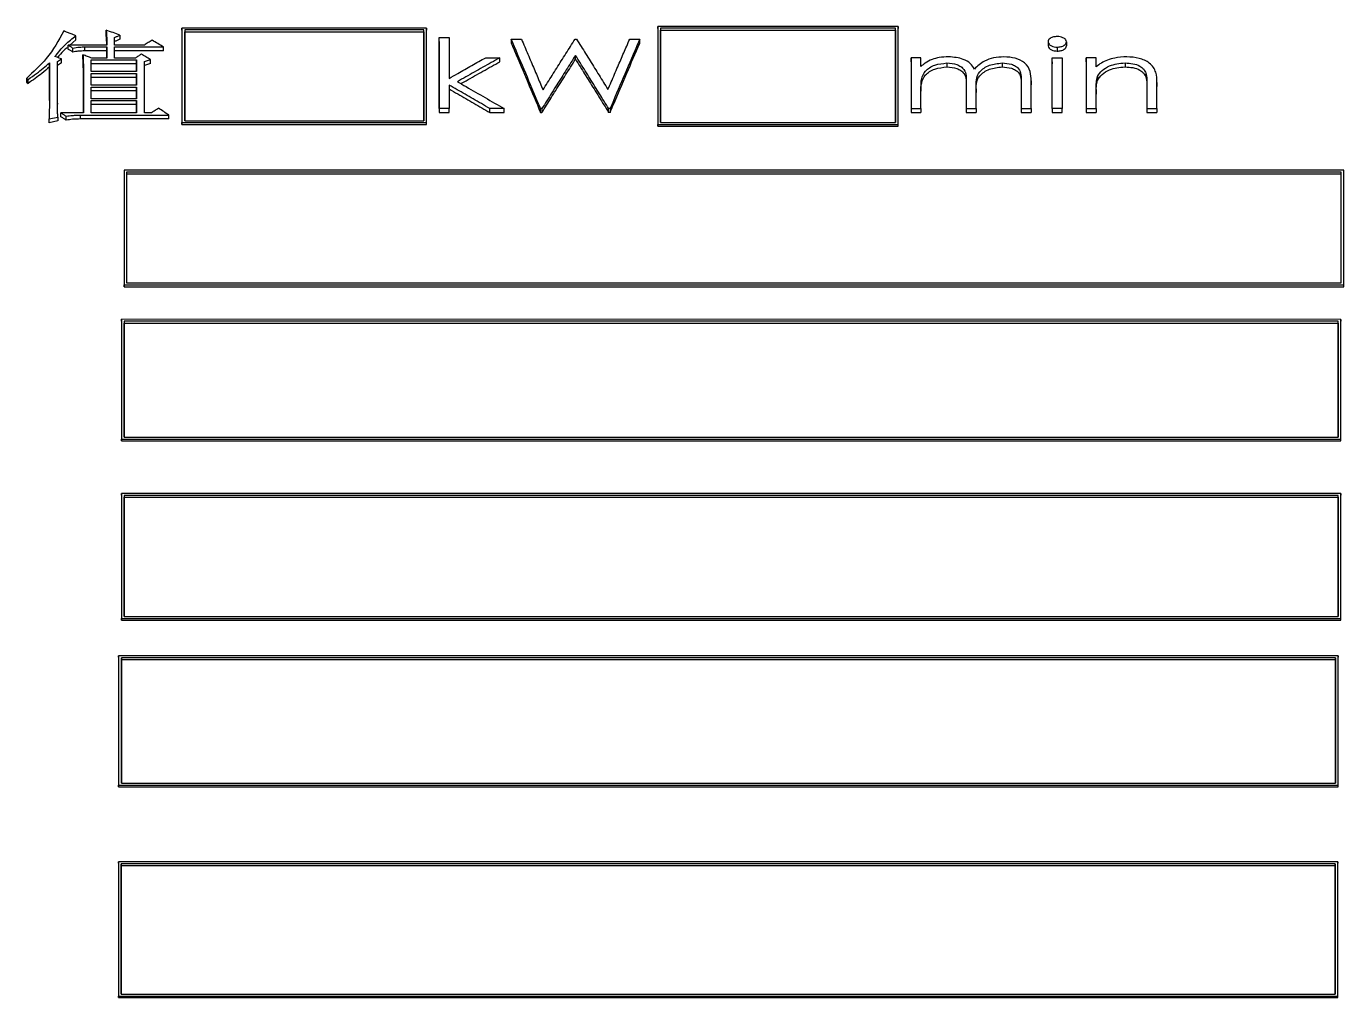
# Model space of a CAD drawing. Header units: millimetres. Extents: x 2687 to 4367, y 1046 to 2234.
# Drawn here: x 3066.66 to 3090.56, y 2014.07 to 2031.69 of the extents above; entities that cross this region are included whole.
import ezdxf

# ---------------------------------------------------------------- set-up
doc = ezdxf.new("R2010")
doc.units = ezdxf.units.MM

msp = doc.modelspace()

# ---------------------------------------------------------------- linework, layer by layer
at = {"color": 7, "linetype": 'Continuous', "lineweight": 25}
for p, q in [((3067.553, 2031.446), (3067.553, 2031.519)), ((3068.105, 2031.547), (3068.105, 2031.62)), ((3068.257, 2031.35), (3068.257, 2031.485)), ((3068.354, 2031.532), (3068.354, 2031.46)), ((3069.479, 2031.622), (3069.479, 2031.659)), ((3069.479, 2031.659), (3069.479, 2029.944)), ((3073.92, 2031.659), (3069.479, 2031.659)), ((3069.479, 2031.622), (3069.479, 2029.908)), ((3073.87, 2031.628), (3069.529, 2031.628)), ((3069.529, 2031.628), (3069.529, 2029.976)), ((3069.529, 2029.976), (3069.529, 2031.592)), ((3069.529, 2031.592), (3073.87, 2031.592)), ((3073.87, 2029.976), (3073.87, 2031.628)), ((3073.87, 2031.592), (3073.87, 2031.628)), ((3073.87, 2031.592), (3073.87, 2029.976)), ((3073.92, 2029.944), (3073.92, 2031.659)), ((3073.92, 2031.659), (3073.92, 2031.622)), ((3073.92, 2029.908), (3073.92, 2031.622)), ((3074.148, 2030.197), (3074.148, 2031.489)), ((3074.148, 2031.417), (3074.148, 2031.489)), ((3074.148, 2031.489), (3074.327, 2031.489)), ((3074.327, 2031.489), (3074.327, 2030.746)), ((3078.116, 2031.653), (3078.116, 2031.69)), ((3078.116, 2031.69), (3078.116, 2029.912)), ((3082.479, 2031.69), (3078.116, 2031.69)), ((3078.116, 2031.653), (3078.116, 2029.876)), ((3082.429, 2031.659), (3078.166, 2031.659)), ((3078.166, 2031.659), (3078.166, 2029.944)), ((3078.166, 2029.944), (3078.166, 2031.623)), ((3078.166, 2031.623), (3082.429, 2031.623)), ((3082.429, 2029.944), (3082.429, 2031.659)), ((3082.429, 2031.623), (3082.429, 2031.659)), ((3082.429, 2031.623), (3082.429, 2029.944)), ((3082.479, 2029.912), (3082.479, 2031.69)), ((3082.479, 2031.69), (3082.479, 2031.653)), ((3082.479, 2029.876), (3082.479, 2031.653)), ((3068.116, 2031.35), (3067.413, 2031.35)), ((3067.413, 2031.278), (3067.413, 2031.35)), ((3067.553, 2031.446), (3067.447, 2031.35)), ((3067.499, 2031.224), (3067.499, 2031.296)), ((3067.716, 2031.317), (3068.116, 2031.317)), ((3067.716, 2031.244), (3067.716, 2031.317)), ((3068.116, 2031.244), (3067.716, 2031.244)), ((3068.116, 2031.317), (3068.116, 2031.114)), ((3068.116, 2031.244), (3068.116, 2031.317)), ((3068.116, 2031.114), (3068.116, 2031.244)), ((3068.797, 2031.35), (3068.257, 2031.35)), ((3068.257, 2031.317), (3069.144, 2031.317)), ((3068.257, 2031.114), (3068.257, 2031.317)), ((3069.144, 2031.244), (3068.257, 2031.244)), ((3069.144, 2031.244), (3069.144, 2031.317)), ((3074.148, 2031.417), (3074.148, 2030.126)), ((3075.456, 2031.457), (3075.456, 2031.385)), ((3075.456, 2031.457), (3075.641, 2031.457)), ((3076.615, 2031.457), (3076.641, 2031.457)), ((3077.606, 2031.457), (3077.789, 2031.457)), ((3077.789, 2031.385), (3077.789, 2031.457)), ((3085.199, 2031.409), (3085.199, 2031.336)), ((3085.365, 2031.313), (3085.365, 2031.241)), ((3085.533, 2031.409), (3085.533, 2031.336)), ((3067.077, 2031.026), (3067.077, 2030.342)), ((3067.077, 2030.953), (3067.077, 2031.026)), ((3067.218, 2031.053), (3067.294, 2031.1)), ((3067.218, 2030.37), (3067.218, 2031.053)), ((3067.294, 2031.028), (3067.218, 2030.981)), ((3067.294, 2031.028), (3067.294, 2031.1)), ((3067.683, 2031.102), (3067.683, 2031.175)), ((3067.835, 2031.08), (3068.657, 2031.08)), ((3067.835, 2030.869), (3067.835, 2031.08)), ((3068.657, 2031.008), (3067.835, 2031.008)), ((3068.116, 2031.114), (3067.846, 2031.114)), ((3068.635, 2031.114), (3068.257, 2031.114)), ((3068.657, 2031.08), (3068.657, 2030.869)), ((3068.657, 2031.008), (3068.657, 2031.08)), ((3068.657, 2030.869), (3068.657, 2031.008)), ((3068.797, 2030.121), (3068.797, 2031.053)), ((3068.906, 2031.014), (3068.797, 2030.981)), ((3068.906, 2031.014), (3068.906, 2031.087)), ((3074.993, 2031.121), (3075.251, 2031.121)), ((3075.251, 2031.049), (3075.251, 2031.121)), ((3076.622, 2031.092), (3076.622, 2031.164)), ((3082.712, 2031.121), (3082.712, 2030.197)), ((3082.712, 2031.049), (3082.712, 2031.121)), ((3082.892, 2031.121), (3082.712, 2031.121)), ((3082.712, 2031.049), (3082.712, 2030.126)), ((3082.892, 2030.962), (3082.892, 2031.121)), ((3083.364, 2031.025), (3083.364, 2030.953)), ((3084.366, 2031.025), (3084.366, 2030.953)), ((3085.276, 2030.197), (3085.276, 2031.121)), ((3085.276, 2031.049), (3085.276, 2031.121)), ((3085.276, 2031.121), (3085.456, 2031.121)), ((3085.276, 2031.049), (3085.276, 2031.007)), ((3085.456, 2031.121), (3085.456, 2030.197)), ((3085.892, 2031.121), (3085.892, 2030.197)), ((3085.892, 2031.049), (3085.892, 2031.121)), ((3086.071, 2031.121), (3085.892, 2031.121)), ((3085.892, 2031.049), (3085.892, 2030.126)), ((3086.071, 2030.956), (3086.071, 2031.121)), ((3086.596, 2031.025), (3086.596, 2030.953)), ((3067.077, 2030.342), (3067.077, 2030.953)), ((3067.694, 2030.89), (3067.694, 2030.121)), ((3067.694, 2030.818), (3067.694, 2030.89)), ((3067.694, 2030.121), (3067.694, 2030.818)), ((3068.657, 2030.869), (3067.835, 2030.869)), ((3067.835, 2030.835), (3068.657, 2030.835)), ((3067.835, 2030.623), (3067.835, 2030.835)), ((3068.657, 2030.763), (3067.835, 2030.763)), ((3068.657, 2030.835), (3068.657, 2030.623)), ((3068.657, 2030.763), (3068.657, 2030.835)), ((3068.657, 2030.623), (3068.657, 2030.763)), ((3086.099, 2030.781), (3086.099, 2030.709)), ((3086.973, 2030.844), (3086.973, 2030.772)), ((3066.656, 2030.746), (3066.688, 2030.726)), ((3066.656, 2030.746), (3066.656, 2030.675)), ((3066.656, 2030.675), (3066.688, 2030.654)), ((3066.688, 2030.654), (3066.688, 2030.726)), ((3068.657, 2030.623), (3067.835, 2030.623)), ((3067.835, 2030.589), (3068.657, 2030.589)), ((3067.835, 2030.376), (3067.835, 2030.589)), ((3068.657, 2030.589), (3068.657, 2030.376)), ((3068.657, 2030.518), (3068.657, 2030.589)), ((3074.327, 2030.625), (3074.327, 2030.197)), ((3082.892, 2030.197), (3082.892, 2030.588)), ((3082.892, 2030.588), (3082.892, 2030.516)), ((3083.712, 2030.669), (3083.712, 2030.197)), ((3083.712, 2030.669), (3083.712, 2030.597)), ((3083.712, 2030.597), (3083.712, 2030.126)), ((3083.892, 2030.197), (3083.892, 2030.559)), ((3083.892, 2030.559), (3083.892, 2030.487)), ((3084.712, 2030.7), (3084.712, 2030.197)), ((3084.712, 2030.7), (3084.712, 2030.629)), ((3084.712, 2030.629), (3084.712, 2030.126)), ((3084.892, 2030.197), (3084.892, 2030.7)), ((3084.892, 2030.7), (3084.892, 2030.628)), ((3086.071, 2030.542), (3086.071, 2030.471)), ((3086.071, 2030.197), (3086.071, 2030.533)), ((3086.071, 2030.533), (3086.071, 2030.462)), ((3086.994, 2030.634), (3086.994, 2030.197)), ((3086.994, 2030.634), (3086.994, 2030.562)), ((3086.994, 2030.562), (3086.994, 2030.126)), ((3087.174, 2030.608), (3087.174, 2030.679)), ((3087.174, 2030.197), (3087.174, 2030.671)), ((3087.174, 2030.671), (3087.174, 2030.599)), ((3067.218, 2030.298), (3067.218, 2030.279)), ((3068.657, 2030.518), (3067.835, 2030.518)), ((3068.657, 2030.376), (3067.835, 2030.376)), ((3067.835, 2030.342), (3068.657, 2030.342)), ((3067.835, 2030.121), (3067.835, 2030.342)), ((3068.657, 2030.376), (3068.657, 2030.518)), ((3068.657, 2030.342), (3068.657, 2030.121)), ((3068.657, 2030.271), (3068.657, 2030.342)), ((3067.067, 2030.011), (3067.229, 2030.045)), ((3067.229, 2030.045), (3067.229, 2029.975)), ((3067.694, 2030.121), (3067.283, 2030.121)), ((3067.283, 2030.051), (3067.283, 2030.121)), ((3067.38, 2029.988), (3067.38, 2030.059)), ((3067.64, 2030.009), (3067.64, 2030.08)), ((3068.657, 2030.271), (3067.835, 2030.271)), ((3068.657, 2030.121), (3067.835, 2030.121)), ((3068.657, 2030.121), (3068.657, 2030.271)), ((3068.927, 2030.121), (3068.797, 2030.121)), ((3069.241, 2030.009), (3069.241, 2030.08)), ((3074.148, 2030.197), (3074.148, 2030.126)), ((3074.327, 2030.197), (3074.148, 2030.197)), ((3074.148, 2030.126), (3074.327, 2030.126)), ((3074.327, 2030.126), (3074.327, 2030.197)), ((3075.07, 2030.126), (3075.07, 2030.197)), ((3075.328, 2030.197), (3075.07, 2030.197)), ((3075.07, 2030.126), (3075.328, 2030.126)), ((3075.328, 2030.126), (3075.328, 2030.197)), ((3075.988, 2030.126), (3075.988, 2030.197)), ((3076.013, 2030.197), (3075.988, 2030.197)), ((3075.988, 2030.126), (3076.013, 2030.126)), ((3076.013, 2030.197), (3076.013, 2030.126)), ((3077.224, 2030.126), (3077.224, 2030.197)), ((3077.25, 2030.197), (3077.224, 2030.197)), ((3077.25, 2030.126), (3077.224, 2030.126)), ((3077.25, 2030.197), (3077.25, 2030.126)), ((3082.712, 2030.197), (3082.712, 2030.126)), ((3082.712, 2030.197), (3082.892, 2030.197)), ((3082.712, 2030.126), (3082.892, 2030.126)), ((3082.892, 2030.197), (3082.892, 2030.126)), ((3083.712, 2030.197), (3083.712, 2030.126)), ((3083.712, 2030.197), (3083.892, 2030.197)), ((3083.712, 2030.126), (3083.892, 2030.126)), ((3083.892, 2030.197), (3083.892, 2030.126)), ((3084.712, 2030.197), (3084.712, 2030.126)), ((3084.712, 2030.197), (3084.892, 2030.197)), ((3084.712, 2030.126), (3084.892, 2030.126)), ((3084.892, 2030.197), (3084.892, 2030.126)), ((3085.276, 2030.197), (3085.276, 2030.126)), ((3085.456, 2030.197), (3085.276, 2030.197)), ((3085.276, 2030.175), (3085.276, 2030.126)), ((3085.276, 2030.126), (3085.456, 2030.126)), ((3085.456, 2030.126), (3085.456, 2030.197)), ((3085.892, 2030.197), (3085.892, 2030.126)), ((3085.892, 2030.197), (3086.071, 2030.197)), ((3085.892, 2030.126), (3086.071, 2030.126)), ((3086.071, 2030.197), (3086.071, 2030.126)), ((3086.994, 2030.197), (3086.994, 2030.126)), ((3086.994, 2030.197), (3087.174, 2030.197)), ((3086.994, 2030.126), (3087.174, 2030.126)), ((3087.174, 2030.197), (3087.174, 2030.126)), ((3067.067, 2029.94), (3067.067, 2030.011)), ((3067.229, 2029.975), (3067.067, 2029.94)), ((3069.241, 2030.009), (3067.64, 2030.009)), ((3069.479, 2029.908), (3069.479, 2029.944)), ((3069.479, 2029.944), (3073.92, 2029.944)), ((3069.479, 2029.908), (3073.92, 2029.908)), ((3069.529, 2029.976), (3073.87, 2029.976)), ((3073.92, 2029.908), (3073.92, 2029.944)), ((3078.116, 2029.876), (3078.116, 2029.912)), ((3078.116, 2029.912), (3082.479, 2029.912)), ((3078.116, 2029.876), (3082.479, 2029.876)), ((3078.166, 2029.944), (3082.429, 2029.944)), ((3082.479, 2029.876), (3082.479, 2029.912)), ((3068.431, 2029.081), (3068.431, 2029.045)), ((3090.564, 2029.08), (3068.431, 2029.081)), ((3068.481, 2029.048), (3090.514, 2029.048)), ((3068.481, 2029.013), (3090.514, 2029.013)), ((3090.514, 2029.048), (3090.514, 2029.013)), ((3090.564, 2029.045), (3090.564, 2029.08)), ((3090.564, 2026.964), (3090.564, 2029.045)), ((3068.431, 2028.006), (3068.431, 2027.347)), ((3068.431, 2027.253), (3068.431, 2026.964)), ((3068.431, 2026.964), (3068.431, 2026.998)), ((3068.431, 2026.998), (3090.564, 2026.998)), ((3068.431, 2026.964), (3090.564, 2026.964)), ((3090.514, 2027.031), (3068.481, 2027.031)), ((3090.564, 2026.964), (3090.564, 2026.998)), ((3068.381, 2026.34), (3068.381, 2026.374)), ((3090.514, 2026.373), (3068.381, 2026.374)), ((3090.464, 2026.339), (3068.431, 2026.34)), ((3068.431, 2026.34), (3068.431, 2026.307)), ((3068.431, 2026.307), (3090.464, 2026.306)), ((3090.464, 2026.306), (3090.464, 2026.339)), ((3090.514, 2026.373), (3090.514, 2026.34)), ((3090.514, 2024.168), (3090.514, 2026.34)), ((3068.381, 2024.469), (3068.381, 2024.168)), ((3068.381, 2024.168), (3068.381, 2024.2)), ((3068.381, 2024.2), (3090.514, 2024.2)), ((3068.381, 2024.168), (3090.514, 2024.168)), ((3068.431, 2024.235), (3090.464, 2024.235)), ((3090.514, 2024.168), (3090.514, 2024.2)), ((3090.514, 2023.215), (3068.381, 2023.215)), ((3068.381, 2023.185), (3068.381, 2023.215)), ((3090.464, 2023.18), (3068.431, 2023.18)), ((3068.431, 2023.18), (3068.431, 2023.149)), ((3068.431, 2023.149), (3090.464, 2023.149)), ((3090.464, 2023.149), (3090.464, 2023.18)), ((3090.514, 2023.215), (3090.514, 2023.185)), ((3090.514, 2020.917), (3090.514, 2023.185)), ((3068.381, 2021.231), (3068.381, 2020.917)), ((3068.431, 2020.983), (3090.464, 2020.983)), ((3068.381, 2020.947), (3090.514, 2020.946)), ((3068.381, 2020.917), (3068.381, 2020.947)), ((3068.381, 2020.917), (3090.514, 2020.917)), ((3090.514, 2020.917), (3090.514, 2020.946)), ((3090.464, 2020.269), (3068.331, 2020.269)), ((3068.331, 2020.241), (3068.331, 2020.269)), ((3068.331, 2020.241), (3068.331, 2017.893)), ((3090.464, 2020.269), (3090.464, 2020.241)), ((3090.464, 2018.502), (3090.464, 2020.241)), ((3090.414, 2020.233), (3068.381, 2020.233)), ((3068.381, 2020.204), (3068.381, 2020.233)), ((3068.381, 2020.204), (3090.414, 2020.204)), ((3090.414, 2020.233), (3090.414, 2020.204)), ((3090.464, 2017.893), (3090.464, 2018.314)), ((3068.331, 2017.921), (3090.464, 2017.921)), ((3068.331, 2017.893), (3068.331, 2017.921)), ((3068.331, 2017.893), (3090.464, 2017.893)), ((3068.381, 2017.958), (3090.414, 2017.958)), ((3090.464, 2017.893), (3090.464, 2017.921)), ((3090.459, 2016.53), (3068.326, 2016.53)), ((3068.326, 2016.503), (3068.326, 2016.53)), ((3068.326, 2016.503), (3068.326, 2014.066)), ((3090.409, 2016.492), (3068.376, 2016.492)), ((3068.376, 2016.465), (3068.376, 2016.492)), ((3068.376, 2016.465), (3090.409, 2016.465)), ((3090.409, 2016.492), (3090.409, 2016.465)), ((3090.459, 2016.53), (3090.459, 2016.503)), ((3090.459, 2014.066), (3090.459, 2016.503)), ((3068.326, 2014.091), (3090.459, 2014.091)), ((3068.326, 2014.066), (3068.326, 2014.091)), ((3068.326, 2014.066), (3090.459, 2014.066)), ((3068.376, 2014.13), (3090.409, 2014.13)), ((3090.459, 2014.066), (3090.459, 2014.091))]:
    msp.add_line(p, q, dxfattribs=at)
at = {"color": 7, "linetype": 'Continuous', "lineweight": 25, "flags": 128}
for points in [[(3067.294, 2031.1), (3067.249, 2031.115), (3067.212, 2031.128), (3067.175, 2031.141)], [(3068.797, 2031.053), (3068.852, 2031.07), (3068.906, 2031.087)], [(3067.64, 2030.08), (3068.234, 2030.08), (3069.241, 2030.08)]]:
    msp.add_lwpolyline(points, dxfattribs=at)
at = {"color": 7, "linetype": 'Continuous', "lineweight": 25}
for points, knots in [([(3067.337, 2031.606), (3067.243, 2031.435), (3067.073, 2031.128), (3066.784, 2030.864), (3066.656, 2030.746)], [0, 0, 0, 0, 0.556051, 1, 1, 1, 1]), ([(3067.175, 2031.141), (3067.234, 2031.217), (3067.341, 2031.353), (3067.488, 2031.468), (3067.553, 2031.519)], [0, 0, 0, 0, 0.5582906, 1, 1, 1, 1]), ([(3067.553, 2031.519), (3067.524, 2031.531), (3067.474, 2031.551), (3067.402, 2031.58), (3067.359, 2031.597), (3067.337, 2031.606)], [0, 0, 0, 0, 0.402372, 0.701186, 1, 1, 1, 1]), ([(3068.105, 2031.62), (3068.107, 2031.595), (3068.111, 2031.545), (3068.115, 2031.456), (3068.116, 2031.391), (3068.116, 2031.35)], [0, 0, 0, 0, 0.276869, 0.553757, 1, 1, 1, 1]), ([(3068.354, 2031.532), (3068.312, 2031.547), (3068.23, 2031.576), (3068.147, 2031.605), (3068.105, 2031.62)], [0, 0, 0, 0, 0.499999, 1, 1, 1, 1]), ([(3068.115, 2031.35), (3068.115, 2031.351), (3068.115, 2031.377), (3068.113, 2031.442), (3068.108, 2031.507), (3068.105, 2031.547)], [0, 0, 0, 0, 0.01134, 0.390566, 1, 1, 1, 1]), ([(3068.257, 2031.485), (3068.273, 2031.493), (3068.305, 2031.509), (3068.338, 2031.524), (3068.354, 2031.532)], [0, 0, 0, 0, 0.500001, 1, 1, 1, 1]), ([(3085.365, 2031.505), (3085.342, 2031.504), (3085.295, 2031.501), (3085.241, 2031.476), (3085.205, 2031.444), (3085.201, 2031.421), (3085.199, 2031.409)], [0, 0, 0, 0, 0.2917, 0.575641, 0.790759, 1, 1, 1, 1]), ([(3085.533, 2031.409), (3085.529, 2031.424), (3085.522, 2031.454), (3085.474, 2031.484), (3085.421, 2031.503), (3085.384, 2031.504), (3085.365, 2031.505)], [0, 0, 0, 0, 0.266167, 0.543432, 0.769604, 1, 1, 1, 1]), ([(3067.398, 2031.307), (3067.373, 2031.285), (3067.307, 2031.229), (3067.256, 2031.164), (3067.223, 2031.124)], [0, 0, 0, 0, 0.373283, 1, 1, 1, 1]), ([(3067.413, 2031.35), (3067.427, 2031.341), (3067.456, 2031.323), (3067.485, 2031.305), (3067.499, 2031.296)], [0, 0, 0, 0, 0.4999996, 1, 1, 1, 1]), ([(3067.499, 2031.224), (3067.485, 2031.233), (3067.456, 2031.251), (3067.427, 2031.269), (3067.413, 2031.278)], [0, 0, 0, 0, 0.500002, 1, 1, 1, 1]), ([(3067.499, 2031.296), (3067.539, 2031.303), (3067.61, 2031.315), (3067.683, 2031.316), (3067.716, 2031.317)], [0, 0, 0, 0, 0.558835, 1, 1, 1, 1]), ([(3067.716, 2031.244), (3067.675, 2031.243), (3067.601, 2031.242), (3067.53, 2031.229), (3067.499, 2031.224)], [0, 0, 0, 0, 0.561085, 1, 1, 1, 1]), ([(3068.354, 2031.46), (3068.338, 2031.452), (3068.305, 2031.436), (3068.273, 2031.42), (3068.257, 2031.413)], [0, 0, 0, 0, 0.5, 1, 1, 1, 1]), ([(3068.938, 2031.438), (3068.915, 2031.423), (3068.868, 2031.394), (3068.821, 2031.365), (3068.797, 2031.35)], [0, 0, 0, 0, 0.499999, 1, 1, 1, 1]), ([(3069.144, 2031.317), (3069.109, 2031.337), (3069.041, 2031.377), (3068.972, 2031.418), (3068.938, 2031.438)], [0, 0, 0, 0, 0.5, 1, 1, 1, 1]), ([(3075.988, 2030.197), (3075.968, 2030.245), (3075.868, 2030.484), (3075.691, 2030.906), (3075.533, 2031.275), (3075.456, 2031.457)], [0, 0, 0, 0, 0.1124832, 0.5624214, 1, 1, 1, 1]), ([(3075.456, 2031.385), (3075.476, 2031.338), (3075.576, 2031.105), (3075.753, 2030.687), (3075.91, 2030.311), (3075.988, 2030.126)], [0, 0, 0, 0, 0.112618, 0.563095, 1, 1, 1, 1]), ([(3075.641, 2031.457), (3075.661, 2031.412), (3075.719, 2031.275), (3075.814, 2031.053), (3075.925, 2030.792), (3075.997, 2030.621), (3076.033, 2030.536)], [0, 0, 0, 0, 0.149662, 0.448988, 0.724491, 1, 1, 1, 1]), ([(3076.033, 2030.536), (3076.06, 2030.581), (3076.144, 2030.713), (3076.282, 2030.933), (3076.448, 2031.196), (3076.559, 2031.37), (3076.615, 2031.457)], [0, 0, 0, 0, 0.1429198, 0.4287597, 0.714377, 1, 1, 1, 1]), ([(3076.641, 2031.457), (3076.668, 2031.414), (3076.751, 2031.283), (3076.887, 2031.065), (3077.05, 2030.804), (3077.158, 2030.63), (3077.212, 2030.543)], [0, 0, 0, 0, 0.1441148, 0.4323449, 0.7161696, 1, 1, 1, 1]), ([(3077.212, 2030.543), (3077.232, 2030.589), (3077.291, 2030.728), (3077.386, 2030.95), (3077.498, 2031.208), (3077.57, 2031.374), (3077.606, 2031.457)], [0, 0, 0, 0, 0.150485, 0.451455, 0.725725, 1, 1, 1, 1]), ([(3077.789, 2031.457), (3077.769, 2031.411), (3077.668, 2031.177), (3077.488, 2030.759), (3077.329, 2030.383), (3077.25, 2030.197)], [0, 0, 0, 0, 0.112359, 0.561802, 1, 1, 1, 1]), ([(3077.25, 2030.126), (3077.27, 2030.174), (3077.371, 2030.413), (3077.551, 2030.834), (3077.71, 2031.203), (3077.789, 2031.385)], [0, 0, 0, 0, 0.112494, 0.562474, 1, 1, 1, 1]), ([(3085.199, 2031.409), (3085.203, 2031.394), (3085.21, 2031.364), (3085.258, 2031.334), (3085.31, 2031.316), (3085.347, 2031.314), (3085.365, 2031.313)], [0, 0, 0, 0, 0.2661054, 0.5434733, 0.769717, 1, 1, 1, 1]), ([(3085.199, 2031.336), (3085.203, 2031.322), (3085.21, 2031.292), (3085.258, 2031.262), (3085.31, 2031.244), (3085.347, 2031.242), (3085.365, 2031.241)], [0, 0, 0, 0, 0.2659349, 0.5432745, 0.7695921, 1, 1, 1, 1]), ([(3085.365, 2031.313), (3085.389, 2031.315), (3085.435, 2031.318), (3085.49, 2031.342), (3085.526, 2031.374), (3085.531, 2031.397), (3085.533, 2031.409)], [0, 0, 0, 0, 0.291686, 0.575696, 0.790918, 1, 1, 1, 1]), ([(3085.365, 2031.241), (3085.389, 2031.243), (3085.435, 2031.245), (3085.49, 2031.27), (3085.526, 2031.301), (3085.531, 2031.325), (3085.533, 2031.336)], [0, 0, 0, 0, 0.291838, 0.575901, 0.791061, 1, 1, 1, 1]), ([(3066.688, 2030.726), (3066.74, 2030.762), (3066.835, 2030.828), (3066.963, 2030.929), (3067.039, 2030.993), (3067.077, 2031.026)], [0, 0, 0, 0, 0.38007, 0.689866, 1, 1, 1, 1]), ([(3067.683, 2031.175), (3067.683, 2031.173), (3067.684, 2031.168), (3067.684, 2031.163), (3067.684, 2031.158), (3067.684, 2031.154), (3067.684, 2031.15), (3067.684, 2031.145), (3067.685, 2031.141), (3067.685, 2031.137), (3067.685, 2031.132), (3067.685, 2031.128), (3067.685, 2031.124), (3067.685, 2031.118), (3067.686, 2031.114), (3067.686, 2031.11), (3067.686, 2031.105), (3067.686, 2031.098), (3067.687, 2031.089), (3067.687, 2031.08), (3067.687, 2031.072), (3067.688, 2031.063), (3067.688, 2031.054), (3067.688, 2031.046), (3067.688, 2031.037), (3067.689, 2031.026), (3067.689, 2031.017), (3067.69, 2031.009), (3067.69, 2031), (3067.69, 2030.991), (3067.691, 2030.983), (3067.691, 2030.974), (3067.691, 2030.965), (3067.692, 2030.956), (3067.692, 2030.95), (3067.692, 2030.943), (3067.692, 2030.937), (3067.692, 2030.931), (3067.693, 2030.927), (3067.693, 2030.923), (3067.693, 2030.918), (3067.693, 2030.914), (3067.693, 2030.91), (3067.693, 2030.905), (3067.694, 2030.9), (3067.694, 2030.895), (3067.694, 2030.891), (3067.694, 2030.89)], [0, 0, 0, 0, 0.022858, 0.045716, 0.057145, 0.068574, 0.091432, 0.102861, 0.11429, 0.137148, 0.148577, 0.160006, 0.182864, 0.194293, 0.217151, 0.22858, 0.240009, 0.262867, 0.308583, 0.331441, 0.354299, 0.400015, 0.422873, 0.445731, 0.491447, 0.514305, 0.560021, 0.582879, 0.605737, 0.651453, 0.674311, 0.697169, 0.742885, 0.765743, 0.788601, 0.811459, 0.834317, 0.857175, 0.868604, 0.880033, 0.90289, 0.914319, 0.925748, 0.948606, 0.960035, 0.980018, 1, 1, 1, 1]), ([(3067.846, 2031.114), (3067.818, 2031.124), (3067.764, 2031.144), (3067.71, 2031.165), (3067.683, 2031.175)], [0, 0, 0, 0, 0.5, 1, 1, 1, 1]), ([(3067.694, 2030.818), (3067.693, 2030.853), (3067.69, 2030.917), (3067.687, 2031.012), (3067.684, 2031.072), (3067.683, 2031.102)], [0, 0, 0, 0, 0.366196, 0.683098, 1, 1, 1, 1]), ([(3068.743, 2031.188), (3068.725, 2031.176), (3068.689, 2031.151), (3068.653, 2031.126), (3068.635, 2031.114)], [0, 0, 0, 0, 0.499999, 1, 1, 1, 1]), ([(3068.906, 2031.087), (3068.879, 2031.104), (3068.824, 2031.137), (3068.77, 2031.171), (3068.743, 2031.188)], [0, 0, 0, 0, 0.4999992, 1, 1, 1, 1]), ([(3074.327, 2030.746), (3074.38, 2030.776), (3074.517, 2030.853), (3074.739, 2030.978), (3074.908, 2031.074), (3074.993, 2031.121)], [0, 0, 0, 0, 0.236113, 0.618056, 1, 1, 1, 1]), ([(3075.251, 2031.121), (3075.198, 2031.092), (3075.043, 2031.005), (3074.786, 2030.86), (3074.581, 2030.744), (3074.479, 2030.686)], [0, 0, 0, 0, 0.203788, 0.601893, 1, 1, 1, 1]), ([(3074.542, 2030.65), (3074.573, 2030.667), (3074.707, 2030.743), (3074.943, 2030.876), (3075.148, 2030.991), (3075.251, 2031.049)], [0, 0, 0, 0, 0.133273, 0.566636, 1, 1, 1, 1]), ([(3076.622, 2031.164), (3076.594, 2031.12), (3076.511, 2030.988), (3076.368, 2030.762), (3076.192, 2030.484), (3076.073, 2030.293), (3076.013, 2030.197)], [0, 0, 0, 0, 0.13729, 0.411869, 0.705931, 1, 1, 1, 1]), ([(3076.013, 2030.126), (3076.041, 2030.171), (3076.125, 2030.305), (3076.268, 2030.533), (3076.443, 2030.81), (3076.563, 2030.998), (3076.622, 2031.092)], [0, 0, 0, 0, 0.137439, 0.412318, 0.706156, 1, 1, 1, 1]), ([(3077.224, 2030.197), (3077.197, 2030.242), (3077.114, 2030.376), (3076.972, 2030.604), (3076.799, 2030.882), (3076.681, 2031.07), (3076.622, 2031.164)], [0, 0, 0, 0, 0.137552, 0.412656, 0.706324, 1, 1, 1, 1]), ([(3076.622, 2031.092), (3076.65, 2031.048), (3076.733, 2030.916), (3076.875, 2030.689), (3077.048, 2030.412), (3077.165, 2030.221), (3077.224, 2030.126)], [0, 0, 0, 0, 0.137702, 0.413107, 0.70655, 1, 1, 1, 1]), ([(3083.094, 2031.091), (3083.051, 2031.07), (3082.975, 2031.034), (3082.917, 2030.984), (3082.892, 2030.962)], [0, 0, 0, 0, 0.564241, 1, 1, 1, 1]), ([(3082.892, 2030.588), (3082.893, 2030.638), (3082.896, 2030.738), (3082.947, 2030.863), (3083.046, 2030.943), (3083.173, 2031.006), (3083.289, 2031.017), (3083.364, 2031.025)], [0, 0, 0, 0, 0.241257, 0.4833865, 0.613214, 0.7463276, 1, 1, 1, 1]), ([(3083.395, 2031.137), (3083.337, 2031.135), (3083.233, 2031.13), (3083.136, 2031.103), (3083.094, 2031.091)], [0, 0, 0, 0, 0.5624379, 1, 1, 1, 1]), ([(3083.364, 2031.025), (3083.426, 2031.02), (3083.519, 2031.013), (3083.621, 2030.962), (3083.724, 2030.858), (3083.717, 2030.753), (3083.712, 2030.669)], [0, 0, 0, 0, 0.25507, 0.388384, 0.517307, 1, 1, 1, 1]), ([(3083.861, 2030.916), (3083.839, 2030.95), (3083.796, 2031.021), (3083.636, 2031.116), (3083.487, 2031.129), (3083.395, 2031.137)], [0, 0, 0, 0, 0.269907, 0.547967, 1, 1, 1, 1]), ([(3084.397, 2031.137), (3084.334, 2031.133), (3084.21, 2031.125), (3084.01, 2031.055), (3083.917, 2030.968), (3083.861, 2030.916)], [0, 0, 0, 0, 0.288581, 0.57183, 1, 1, 1, 1]), ([(3083.892, 2030.559), (3083.891, 2030.668), (3083.89, 2030.807), (3084.034, 2030.936), (3084.164, 2031.005), (3084.286, 2031.017), (3084.366, 2031.025)], [0, 0, 0, 0, 0.4822, 0.612023, 0.745366, 1, 1, 1, 1]), ([(3084.366, 2031.025), (3084.423, 2031.021), (3084.512, 2031.015), (3084.611, 2030.971), (3084.686, 2030.91), (3084.71, 2030.812), (3084.711, 2030.738), (3084.712, 2030.7)], [0, 0, 0, 0, 0.2547873, 0.3882784, 0.5177155, 0.7588147, 1, 1, 1, 1]), ([(3084.892, 2030.7), (3084.89, 2030.757), (3084.887, 2030.872), (3084.798, 2031.029), (3084.607, 2031.123), (3084.468, 2031.132), (3084.397, 2031.137)], [0, 0, 0, 0, 0.270601, 0.542796, 0.767549, 1, 1, 1, 1]), ([(3086.627, 2031.137), (3086.553, 2031.133), (3086.432, 2031.127), (3086.277, 2031.081), (3086.163, 2031.026), (3086.102, 2030.979), (3086.071, 2030.956)], [0, 0, 0, 0, 0.346759, 0.568511, 0.786179, 1, 1, 1, 1]), ([(3086.099, 2030.781), (3086.122, 2030.819), (3086.169, 2030.895), (3086.302, 2030.971), (3086.448, 2031.017), (3086.546, 2031.022), (3086.596, 2031.025)], [0, 0, 0, 0, 0.26849, 0.546604, 0.771529, 1, 1, 1, 1]), ([(3086.596, 2031.025), (3086.644, 2031.023), (3086.74, 2031.019), (3086.862, 2030.978), (3086.94, 2030.914), (3086.962, 2030.867), (3086.973, 2030.844)], [0, 0, 0, 0, 0.290858, 0.574718, 0.790004, 1, 1, 1, 1]), ([(3087.174, 2030.671), (3087.173, 2030.733), (3087.171, 2030.858), (3087.065, 2031.026), (3086.855, 2031.122), (3086.704, 2031.132), (3086.627, 2031.137)], [0, 0, 0, 0, 0.270301, 0.542249, 0.767594, 1, 1, 1, 1]), ([(3067.077, 2030.953), (3067.031, 2030.914), (3066.946, 2030.842), (3066.815, 2030.743), (3066.731, 2030.684), (3066.688, 2030.654)], [0, 0, 0, 0, 0.380303, 0.689878, 1, 1, 1, 1]), ([(3082.892, 2030.516), (3082.893, 2030.566), (3082.896, 2030.666), (3082.947, 2030.792), (3083.046, 2030.871), (3083.173, 2030.934), (3083.289, 2030.945), (3083.364, 2030.953)], [0, 0, 0, 0, 0.24113, 0.483163, 0.612992, 0.746152, 1, 1, 1, 1]), ([(3083.364, 2030.953), (3083.426, 2030.948), (3083.519, 2030.941), (3083.621, 2030.89), (3083.724, 2030.787), (3083.717, 2030.681), (3083.712, 2030.597)], [0, 0, 0, 0, 0.25526, 0.388622, 0.517537, 1, 1, 1, 1]), ([(3083.892, 2030.487), (3083.891, 2030.596), (3083.89, 2030.735), (3084.034, 2030.865), (3084.164, 2030.933), (3084.286, 2030.945), (3084.366, 2030.953)], [0, 0, 0, 0, 0.481974, 0.611795, 0.745183, 1, 1, 1, 1]), ([(3084.366, 2030.953), (3084.423, 2030.949), (3084.512, 2030.943), (3084.611, 2030.899), (3084.686, 2030.838), (3084.71, 2030.741), (3084.711, 2030.666), (3084.712, 2030.629)], [0, 0, 0, 0, 0.25497, 0.388514, 0.517951, 0.758942, 1, 1, 1, 1]), ([(3086.071, 2030.533), (3086.071, 2030.58), (3086.07, 2030.663), (3086.09, 2030.745), (3086.099, 2030.781)], [0, 0, 0, 0, 0.559824, 1, 1, 1, 1]), ([(3086.099, 2030.709), (3086.122, 2030.747), (3086.169, 2030.823), (3086.302, 2030.899), (3086.448, 2030.945), (3086.546, 2030.95), (3086.596, 2030.953)], [0, 0, 0, 0, 0.268346, 0.546438, 0.771424, 1, 1, 1, 1]), ([(3086.596, 2030.953), (3086.644, 2030.951), (3086.74, 2030.947), (3086.862, 2030.906), (3086.94, 2030.842), (3086.962, 2030.795), (3086.973, 2030.772)], [0, 0, 0, 0, 0.290991, 0.574913, 0.790139, 1, 1, 1, 1]), ([(3086.973, 2030.844), (3086.981, 2030.805), (3086.995, 2030.735), (3086.994, 2030.665), (3086.994, 2030.634)], [0, 0, 0, 0, 0.559954, 1, 1, 1, 1]), ([(3086.973, 2030.772), (3086.981, 2030.733), (3086.995, 2030.664), (3086.994, 2030.593), (3086.994, 2030.562)], [0, 0, 0, 0, 0.559958, 1, 1, 1, 1]), ([(3075.07, 2030.197), (3075.018, 2030.227), (3074.868, 2030.314), (3074.62, 2030.457), (3074.425, 2030.569), (3074.327, 2030.625)], [0, 0, 0, 0, 0.210801, 0.6054, 1, 1, 1, 1]), ([(3074.327, 2030.554), (3074.38, 2030.524), (3074.53, 2030.438), (3074.777, 2030.295), (3074.972, 2030.183), (3075.07, 2030.126)], [0, 0, 0, 0, 0.210912, 0.605455, 1, 1, 1, 1]), ([(3074.479, 2030.686), (3074.531, 2030.656), (3074.699, 2030.56), (3074.982, 2030.397), (3075.212, 2030.264), (3075.328, 2030.197)], [0, 0, 0, 0, 0.184797, 0.592397, 1, 1, 1, 1]), ([(3086.071, 2030.462), (3086.071, 2030.508), (3086.07, 2030.592), (3086.09, 2030.673), (3086.099, 2030.709)], [0, 0, 0, 0, 0.559817, 1, 1, 1, 1]), ([(3067.077, 2030.342), (3067.077, 2030.339), (3067.077, 2030.334), (3067.077, 2030.328), (3067.077, 2030.323), (3067.077, 2030.318), (3067.077, 2030.313), (3067.076, 2030.308), (3067.076, 2030.302), (3067.076, 2030.297), (3067.076, 2030.292), (3067.076, 2030.287), (3067.075, 2030.281), (3067.075, 2030.273), (3067.075, 2030.263), (3067.075, 2030.253), (3067.074, 2030.242), (3067.074, 2030.232), (3067.074, 2030.222), (3067.073, 2030.212), (3067.073, 2030.202), (3067.073, 2030.191), (3067.072, 2030.181), (3067.072, 2030.171), (3067.072, 2030.161), (3067.071, 2030.15), (3067.071, 2030.143), (3067.071, 2030.135), (3067.07, 2030.127), (3067.07, 2030.12), (3067.07, 2030.112), (3067.07, 2030.106), (3067.07, 2030.1), (3067.069, 2030.095), (3067.069, 2030.09), (3067.069, 2030.085), (3067.069, 2030.08), (3067.069, 2030.075), (3067.069, 2030.07), (3067.068, 2030.065), (3067.068, 2030.059), (3067.068, 2030.054), (3067.068, 2030.049), (3067.068, 2030.044), (3067.068, 2030.039), (3067.067, 2030.034), (3067.067, 2030.029), (3067.067, 2030.024), (3067.067, 2030.018), (3067.067, 2030.014), (3067.067, 2030.011)], [0, 0, 0, 0, 0.023174, 0.046349, 0.057936, 0.069523, 0.092698, 0.104285, 0.115872, 0.139047, 0.150634, 0.162221, 0.185396, 0.20857, 0.231745, 0.278094, 0.301268, 0.324442, 0.370791, 0.393966, 0.41714, 0.463489, 0.486664, 0.509838, 0.556187, 0.579362, 0.602536, 0.625711, 0.648885, 0.672059, 0.695234, 0.718408, 0.729996, 0.741583, 0.764757, 0.776345, 0.787932, 0.811106, 0.822693, 0.834281, 0.857455, 0.869042, 0.88063, 0.903804, 0.915391, 0.926979, 0.950153, 0.96174, 0.973327, 1, 1, 1, 1]), ([(3067.229, 2030.045), (3067.229, 2030.048), (3067.228, 2030.053), (3067.227, 2030.063), (3067.226, 2030.073), (3067.225, 2030.083), (3067.225, 2030.089), (3067.225, 2030.094), (3067.224, 2030.1), (3067.224, 2030.106), (3067.223, 2030.113), (3067.222, 2030.123), (3067.222, 2030.134), (3067.221, 2030.144), (3067.221, 2030.154), (3067.22, 2030.164), (3067.22, 2030.174), (3067.219, 2030.184), (3067.219, 2030.194), (3067.219, 2030.204), (3067.219, 2030.214), (3067.218, 2030.224), (3067.218, 2030.234), (3067.218, 2030.244), (3067.218, 2030.254), (3067.218, 2030.264), (3067.218, 2030.272), (3067.218, 2030.279), (3067.218, 2030.286), (3067.218, 2030.292), (3067.218, 2030.297), (3067.218, 2030.302), (3067.218, 2030.307), (3067.218, 2030.312), (3067.218, 2030.317), (3067.218, 2030.322), (3067.218, 2030.327), (3067.218, 2030.332), (3067.218, 2030.337), (3067.218, 2030.342), (3067.218, 2030.347), (3067.218, 2030.352), (3067.218, 2030.357), (3067.218, 2030.363), (3067.218, 2030.367), (3067.218, 2030.37)], [0, 0, 0, 0, 0.0232736, 0.0465473, 0.0930947, 0.1163684, 0.1396421, 0.151279, 0.1629158, 0.1861895, 0.2094632, 0.2327369, 0.2792845, 0.3025582, 0.3258319, 0.3723795, 0.3956532, 0.4189269, 0.4654744, 0.4887481, 0.5120218, 0.5585692, 0.5818429, 0.6051166, 0.651664, 0.6749377, 0.6982114, 0.7214851, 0.7447588, 0.7563956, 0.7796693, 0.7913062, 0.802943, 0.8262167, 0.8378536, 0.8494904, 0.8727641, 0.8844009, 0.8960378, 0.9193114, 0.9309483, 0.9425851, 0.9658588, 0.9774957, 1, 1, 1, 1]), ([(3067.283, 2030.121), (3067.299, 2030.111), (3067.332, 2030.09), (3067.364, 2030.07), (3067.38, 2030.059)], [0, 0, 0, 0, 0.499999, 1, 1, 1, 1]), ([(3067.38, 2029.988), (3067.364, 2029.999), (3067.332, 2030.02), (3067.299, 2030.04), (3067.283, 2030.051)], [0, 0, 0, 0, 0.500001, 1, 1, 1, 1]), ([(3067.38, 2030.059), (3067.417, 2030.065), (3067.478, 2030.074), (3067.565, 2030.079), (3067.615, 2030.08), (3067.64, 2030.08)], [0, 0, 0, 0, 0.425218, 0.711978, 1, 1, 1, 1]), ([(3069.057, 2030.204), (3069.035, 2030.19), (3068.992, 2030.163), (3068.949, 2030.135), (3068.927, 2030.121)], [0, 0, 0, 0, 0.499999, 1, 1, 1, 1]), ([(3069.241, 2030.08), (3069.21, 2030.101), (3069.149, 2030.142), (3069.088, 2030.184), (3069.057, 2030.204)], [0, 0, 0, 0, 0.5, 1, 1, 1, 1]), ([(3067.64, 2030.009), (3067.591, 2030.008), (3067.504, 2030.007), (3067.418, 2029.994), (3067.38, 2029.988)], [0, 0, 0, 0, 0.560746, 1, 1, 1, 1]), ([(3068.431, 2029.081), (3068.431, 2028.875), (3068.431, 2028.464), (3068.431, 2027.771), (3068.431, 2027.279), (3068.431, 2026.998)], [0, 0, 0, 0, 0.300081, 0.600162, 1, 1, 1, 1]), ([(3068.481, 2027.031), (3068.481, 2027.242), (3068.481, 2027.665), (3068.481, 2028.338), (3068.481, 2028.796), (3068.481, 2029.048)], [0, 0, 0, 0, 0.3099206, 0.6198411, 1, 1, 1, 1]), ([(3068.481, 2027.031), (3068.481, 2027.19), (3068.481, 2027.52), (3068.481, 2028.184), (3068.481, 2028.682), (3068.481, 2029.013)], [0, 0, 0, 0, 0.237543, 0.491754, 1, 1, 1, 1]), ([(3090.514, 2029.048), (3090.514, 2028.842), (3090.514, 2028.431), (3090.514, 2027.76), (3090.514, 2027.29), (3090.514, 2027.031)], [0, 0, 0, 0, 0.309921, 0.619843, 1, 1, 1, 1]), ([(3090.514, 2029.013), (3090.514, 2028.848), (3090.514, 2028.516), (3090.514, 2027.859), (3090.514, 2027.36), (3090.514, 2027.031)], [0, 0, 0, 0, 0.254228, 0.508455, 1, 1, 1, 1]), ([(3090.564, 2026.998), (3090.564, 2027.209), (3090.564, 2027.631), (3090.564, 2028.327), (3090.564, 2028.807), (3090.564, 2029.08)], [0, 0, 0, 0, 0.3000816, 0.6001632, 1, 1, 1, 1]), ([(3068.381, 2026.374), (3068.381, 2026.159), (3068.381, 2025.73), (3068.381, 2025.006), (3068.381, 2024.493), (3068.381, 2024.2)], [0, 0, 0, 0, 0.300081, 0.600162, 1, 1, 1, 1]), ([(3068.431, 2026.34), (3068.431, 2026.125), (3068.431, 2025.695), (3068.431, 2024.995), (3068.431, 2024.505), (3068.431, 2024.235)], [0, 0, 0, 0, 0.309921, 0.619841, 1, 1, 1, 1]), ([(3068.431, 2024.235), (3068.431, 2024.402), (3068.431, 2024.746), (3068.431, 2025.44), (3068.431, 2025.96), (3068.431, 2026.307)], [0, 0, 0, 0, 0.238721, 0.492538, 1, 1, 1, 1]), ([(3090.464, 2024.235), (3090.464, 2024.455), (3090.464, 2024.895), (3090.464, 2025.597), (3090.464, 2026.076), (3090.464, 2026.339)], [0, 0, 0, 0, 0.309921, 0.619843, 1, 1, 1, 1]), ([(3090.464, 2026.306), (3090.464, 2026.133), (3090.464, 2025.787), (3090.464, 2025.099), (3090.464, 2024.579), (3090.464, 2024.235)], [0, 0, 0, 0, 0.253832, 0.507664, 1, 1, 1, 1]), ([(3090.514, 2024.2), (3090.514, 2024.42), (3090.514, 2024.86), (3090.514, 2025.586), (3090.514, 2026.087), (3090.514, 2026.373)], [0, 0, 0, 0, 0.300082, 0.600163, 1, 1, 1, 1]), ([(3068.381, 2023.215), (3068.381, 2022.991), (3068.381, 2022.543), (3068.381, 2021.787), (3068.381, 2021.252), (3068.381, 2020.947)], [0, 0, 0, 0, 0.300081, 0.600162, 1, 1, 1, 1]), ([(3068.431, 2023.18), (3068.431, 2022.956), (3068.431, 2022.507), (3068.431, 2021.775), (3068.431, 2021.264), (3068.431, 2020.983)], [0, 0, 0, 0, 0.309921, 0.619841, 1, 1, 1, 1]), ([(3068.431, 2020.983), (3068.431, 2021.158), (3068.431, 2021.518), (3068.431, 2022.243), (3068.431, 2022.787), (3068.431, 2023.149)], [0, 0, 0, 0, 0.239926, 0.493342, 1, 1, 1, 1]), ([(3090.464, 2020.983), (3090.464, 2021.212), (3090.464, 2021.671), (3090.464, 2022.404), (3090.464, 2022.904), (3090.464, 2023.18)], [0, 0, 0, 0, 0.309921, 0.619843, 1, 1, 1, 1]), ([(3090.464, 2023.149), (3090.464, 2022.968), (3090.464, 2022.606), (3090.464, 2021.887), (3090.464, 2021.343), (3090.464, 2020.983)], [0, 0, 0, 0, 0.253427, 0.506855, 1, 1, 1, 1]), ([(3090.514, 2020.946), (3090.514, 2021.176), (3090.514, 2021.635), (3090.514, 2022.393), (3090.514, 2022.916), (3090.514, 2023.215)], [0, 0, 0, 0, 0.300082, 0.600163, 1, 1, 1, 1]), ([(3068.331, 2020.269), (3068.331, 2020.037), (3068.331, 2019.572), (3068.331, 2018.79), (3068.331, 2018.237), (3068.331, 2017.921)], [0, 0, 0, 0, 0.300081, 0.600162, 1, 1, 1, 1]), ([(3090.464, 2017.921), (3090.464, 2018.158), (3090.464, 2018.633), (3090.464, 2019.417), (3090.464, 2019.959), (3090.464, 2020.269)], [0, 0, 0, 0, 0.300082, 0.600163, 1, 1, 1, 1]), ([(3068.381, 2020.233), (3068.381, 2020), (3068.381, 2019.535), (3068.381, 2018.777), (3068.381, 2018.249), (3068.381, 2017.958)], [0, 0, 0, 0, 0.309921, 0.619841, 1, 1, 1, 1]), ([(3068.381, 2017.958), (3068.381, 2018.14), (3068.381, 2018.514), (3068.381, 2019.265), (3068.381, 2019.828), (3068.381, 2020.204)], [0, 0, 0, 0, 0.240925, 0.494007, 1, 1, 1, 1]), ([(3090.414, 2017.958), (3090.414, 2018.196), (3090.414, 2018.67), (3090.414, 2019.429), (3090.414, 2019.947), (3090.414, 2020.233)], [0, 0, 0, 0, 0.309921, 0.619843, 1, 1, 1, 1]), ([(3090.414, 2020.204), (3090.414, 2020.016), (3090.414, 2019.641), (3090.414, 2018.895), (3090.414, 2018.331), (3090.414, 2017.958)], [0, 0, 0, 0, 0.253092, 0.506185, 1, 1, 1, 1]), ([(3068.326, 2016.53), (3068.326, 2016.288), (3068.326, 2015.805), (3068.326, 2014.992), (3068.326, 2014.418), (3068.326, 2014.091)], [0, 0, 0, 0, 0.300081, 0.600162, 1, 1, 1, 1]), ([(3068.376, 2016.492), (3068.376, 2016.25), (3068.376, 2015.766), (3068.376, 2014.979), (3068.376, 2014.432), (3068.376, 2014.13)], [0, 0, 0, 0, 0.309921, 0.619841, 1, 1, 1, 1]), ([(3068.376, 2014.13), (3068.376, 2014.32), (3068.376, 2014.708), (3068.376, 2015.489), (3068.376, 2016.075), (3068.376, 2016.465)], [0, 0, 0, 0, 0.242059, 0.494764, 1, 1, 1, 1]), ([(3090.409, 2014.13), (3090.409, 2014.376), (3090.409, 2014.868), (3090.409, 2015.656), (3090.409, 2016.195), (3090.409, 2016.492)], [0, 0, 0, 0, 0.309921, 0.619843, 1, 1, 1, 1]), ([(3090.409, 2016.465), (3090.409, 2016.27), (3090.409, 2015.88), (3090.409, 2015.104), (3090.409, 2014.518), (3090.409, 2014.13)], [0, 0, 0, 0, 0.252712, 0.505424, 1, 1, 1, 1]), ([(3090.459, 2014.091), (3090.459, 2014.337), (3090.459, 2014.829), (3090.459, 2015.643), (3090.459, 2016.208), (3090.459, 2016.53)], [0, 0, 0, 0, 0.3000817, 0.6001633, 1, 1, 1, 1])]:
    msp.add_open_spline(points, degree=3, knots=knots, dxfattribs=at)

doc.saveas('drawing.dxf')
